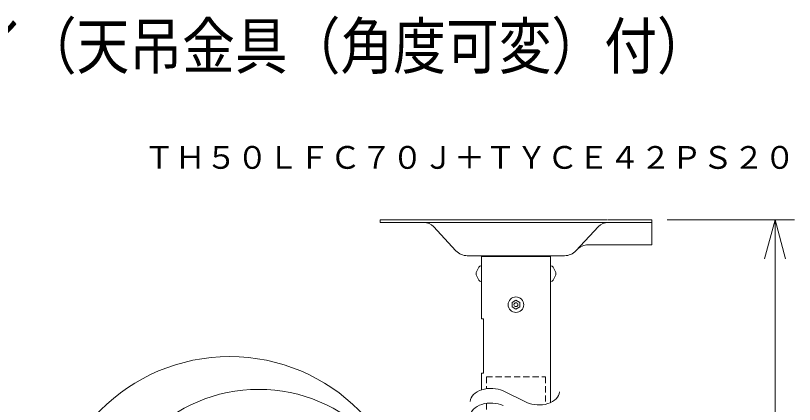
# Model space of a CAD drawing. Units: millimetres, scale not verified. Extents: x -63 to 87, y -104 to 57.
# Drawn here: x 4.3 to 54.5, y 31.8 to 56.8 of the extents above; entities that cross this region are included whole.
import ezdxf
from ezdxf.enums import TextEntityAlignment as Align

# ---------------------------------------------------------------- set-up
doc = ezdxf.new("R2010")
doc.units = ezdxf.units.MM
doc.header["$LTSCALE"] = 0.125
doc.linetypes.add('USER2', pattern=[4.7625, 3.175, -1.5875])
for name, color, linetype, lineweight in [('0-0_0', 7, 'Continuous', 18), ('0-4_SUNPO', 3, 'Continuous', 18), ('0-5_GAIKEI', 1, 'Continuous', 18)]:
    doc.layers.add(name, color=color, linetype=linetype, lineweight=lineweight)
doc.layers.add('0-2_MOJI1', color=7, linetype='Continuous')
doc.layers.add('0-6_TOUROKU', color=7, linetype='Continuous')
doc.styles.add('ＭＳ ゴシック', font='')
doc.styles.get('ＭＳ ゴシック').set_extended_font_data('MS Gothic')

# ---------------------------------------------------------------- blocks, each defined once
blk = doc.blocks.new('_Open30')
at = {"layer": '0-0_0'}
blk.add_line((0, 0), (-1, 0), dxfattribs=at)
blk.add_lwpolyline([(-1, 0.26795), (0, 0), (-1, -0.26795)], dxfattribs=at)
blk = doc.blocks.new('D6')
at = {"layer": '0-4_SUNPO'}
for p, q in [((240.2737, 231.1447), (248.4724, 231.1447)), ((247.2224, 228.6447), (247.2224, 186.3936)), ((223.9837, 183.8936), (248.4724, 183.8936))]:
    blk.add_line(p, q, dxfattribs=at)
at = {"layer": '0-4_SUNPO', "xscale": 2.5, "yscale": 2.5}
for p, rotation in [((247.2224, 231.1447), 90), ((247.2224, 183.8936), 270)]:
    blk.add_blockref('_Open30', p, dxfattribs=dict(at, rotation=rotation))
at = {"layer": '0-4_SUNPO', "color": 7, "style": 'ＭＳ ゴシック'}
for s, p in [('～1492', (246.3891, 203.7692)), ('1173', (242.6391, 205.0192))]:
    blk.add_text(s, height=1.833, rotation=90, dxfattribs=at).set_placement(p, align=Align.BOTTOM_LEFT)

msp = doc.modelspace()

# ---------------------------------------------------------------- linework, layer by layer
at = {"layer": '0-5_GAIKEI', "color": 7}
for p, q in [((27.8275, 43.6481), (42.48, 43.6481)), ((27.8275, 43.6481), (27.8275, 43.4881)), ((27.8275, 43.4881), (30.6434, 43.4881)), ((32.7116, 41.6653), (31.2571, 43.2216)), ((42.5117, 43.6481), (45.3275, 43.6481)), ((45.3275, 43.6481), (45.3275, 42.0481)), ((41.2353, 42.0481), (45.3275, 42.0481)), ((33.4422, 41.3481), (39.7128, 41.3481)), ((38.805, 41.2932), (34.35, 41.2932)), ((34.35, 41.2932), (34.35, 37.2932)), ((34.5025, 41.3481), (34.5025, 41.2932)), ((38.6525, 41.3481), (38.6525, 41.2932)), ((38.805, 41.2932), (38.805, 31.8887)), ((34.35, 40.6932), (34.3194, 40.6932)), ((38.805, 40.6932), (38.8356, 40.6932)), ((34.1877, 40.615), (34.0476, 40.3582)), ((38.9673, 40.615), (39.1075, 40.3582)), ((34.1877, 39.7713), (34.0476, 40.0281)), ((34.35, 39.6932), (34.3194, 39.6932)), ((38.805, 39.6932), (38.8356, 39.6932)), ((38.9673, 39.7713), (39.1075, 40.0281)), ((34.4801, 37.2932), (34.35, 37.2932)), ((34.4801, 33.7932), (34.4801, 37.2932)), ((34.35, 33.7932), (34.35, 32.7106)), ((34.4801, 33.7932), (34.35, 33.7932)), ((37.2764, 31.9072), (35.7442, 32.6391))]:
    msp.add_line(p, q, dxfattribs=at)
at = {"layer": '0-5_GAIKEI'}
for p, q in [((30.6434, 43.4881), (45.3275, 43.4881)), ((40.4434, 41.6653), (41.898, 43.2216)), ((36.3275, 38.3375), (36.5775, 38.4818)), ((36.5775, 38.4818), (36.8275, 38.3375)), ((36.8275, 38.3375), (36.8275, 38.0488))]:
    msp.add_line(p, q, dxfattribs=at)
at = {"layer": '0-5_GAIKEI', "linetype": 'USER2'}
for p, q in [((34.67, 33.5432), (38.485, 33.5432)), ((34.67, 33.5432), (34.67, 32.7879)), ((38.485, 33.5432), (38.485, 31.7834)), ((34.67, 31.8445), (34.67, 18.0444))]:
    msp.add_line(p, q, dxfattribs=at)
at = {"layer": '0-5_GAIKEI'}
msp.add_lwpolyline([(36.3275, 38.3375), (36.3275, 38.0488), (36.5775, 37.9045), (36.8275, 38.0488)], dxfattribs=at)
for centre, radius in [((36.5775, 38.1932), 0.5), ((36.5775, 38.1932), 0.125), ((18.1316, 23.0734), 11.7795), ((19.9981, 22.6682), 10.0742)]:
    msp.add_circle(centre, radius, dxfattribs=at)
at = {"layer": '0-5_GAIKEI', "color": 7}
for centre, radius, start, end in [((30.6434, 42.6481), 0.84, 43.0632, 90), ((33.4422, 42.3481), 1, 223.0632, 270), ((39.7128, 42.3481), 1, 270, 316.9368), ((41.2353, 41.0481), 1, 90, 136.9368), ((34.3194, 40.5432), 0.15, 90, 151.37136), ((38.8356, 40.5432), 0.15, 28.62864, 90), ((34.35, 40.1932), 0.3446, 151.37136, 208.62864), ((38.805, 40.1932), 0.3446, 331.37136, 28.62864), ((34.3194, 39.8432), 0.15, 208.62864, 270), ((38.8356, 39.8432), 0.15, 270, 331.37136)]:
    msp.add_arc(centre, radius, start, end, dxfattribs=at)
at = {"layer": '0-5_GAIKEI'}
msp.add_arc((42.5117, 42.6481), 0.84, 90, 136.9368, dxfattribs=at)
at = {"layer": '0-5_GAIKEI', "color": 7}
for centre, start_param, end_param in [((34.9601, 31.9207), 0.9418378, 3.0907675), ((38.0605, 32.6256), 4.0834305, 6.2323602), ((34.9601, 30.9774), 0.9418378, 3.0907675)]:
    msp.add_ellipse(centre, major_axis=(1.3327, 0), ratio=0.666667, start_param=start_param, end_param=end_param, dxfattribs=at)

# ---------------------------------------------------------------- block references
at = {"layer": '0-4_SUNPO'}
msp.add_blockref('D6', (-193.9462, -187.4967), dxfattribs=at)

# ---------------------------------------------------------------- texts
at = {"layer": '0-2_MOJI1', "style": 'ＭＳ ゴシック', "width": 0.85}
msp.add_text('ネットワークディスプレイ（天吊金具（角度可変）付）', height=2.933, dxfattribs=at).set_placement((-35.9462, 52.5033), align=Align.BOTTOM_LEFT)
at = {"layer": '0-6_TOUROKU', "style": 'ＭＳ ゴシック'}
msp.add_text('ＴＨ５０ＬＦＣ７０Ｊ＋ＴＹＣＥ４２ＰＳ２０', height=1.466, dxfattribs=at).set_placement((12.5871, 46.5033), align=Align.BOTTOM_LEFT)

doc.saveas('drawing.dxf')
